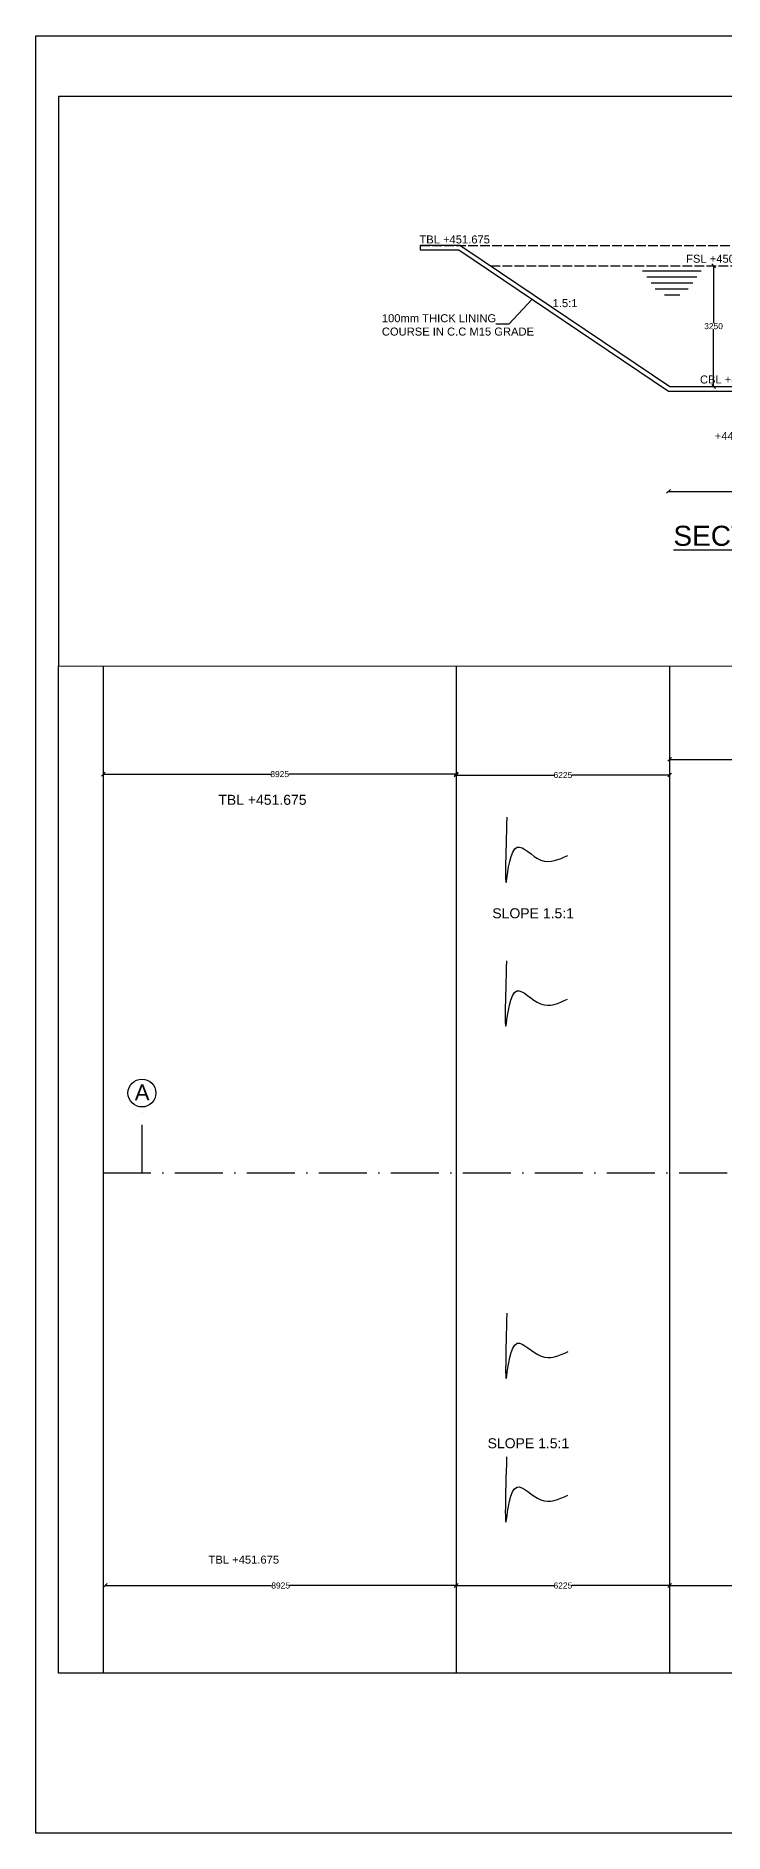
# Model space of a CAD drawing. Header units: millimetres. Extents: x 5124 to 3346086, y 2311 to 45968935.
# Drawn here: x 3264110 to 3281306, y 45924010 to 45968935 of the extents above; entities that cross this region are included whole.
import ezdxf

# ---------------------------------------------------------------- set-up
doc = ezdxf.new("R2010")
doc.units = ezdxf.units.MM
doc.header["$MEASUREMENT"] = 0
doc.linetypes.add('ACAD_ISO02W100', pattern=[15, 12, -3])
doc.linetypes.add('ACAD_ISO10W100', pattern=[18, 12, -3, 0, -3])
for name, color, linetype in [('DIMENSION', 7, 'Continuous'), ('DRAWING', 7, 'Continuous'), ('TEXT', 7, 'Continuous')]:
    doc.layers.add(name, color=color, linetype=linetype)
doc.styles.get("Standard").update_dxf_attribs({"font": 'arial.ttf', "height": 150})
doc.dimstyles.get("Standard").update_dxf_attribs({"dimtxt": 200, "dimasz": 110, "dimexe": 0.18, "dimexo": 0.0625, "dimgap": 0.09, "dimtad": 0, "dimtih": 1, "dimtoh": 1, "dimdec": 0, "dimzin": 0, "dimdsep": 46, "dimtxsty": 'Standard', "dimblk": 'OBLIQUE', "dimcen": 0.09, "dimse1": 1, "dimse2": 1, "dimadec": 0, "dimazin": 0, "dimtfac": 1, "dimtdec": 0, "dimtofl": 0, "dimtmove": 0, "dimatfit": 3, "dimfxl": 1, "dimtolj": 1, "dimtzin": 0, "dimarcsym": 0})

# ---------------------------------------------------------------- blocks, each defined once
blk = doc.blocks.new('_Oblique')
at = {"color": 0, "linetype": 'ByBlock', "lineweight": -2}
blk.add_line((-0.5, -0.5), (0.5, 0.5), dxfattribs=at)
blk = doc.blocks.new('*D34')
at = {"layer": 'Defpoints', "color": 0, "transparency": 16777216}
for p in [(3280818, 45963189), (3281044, 45963189), (3280477, 45960170)]:
    blk.add_point(p, dxfattribs=at)
at = {"layer": 'DIMENSION', "color": 0, "lineweight": -2, "transparency": 16777216}
for p, q in [((3281044, 45963189), (3281044, 45961756)), ((3281044, 45960170), (3281044, 45961603))]:
    blk.add_line(p, q, dxfattribs=at)
at = {"layer": 'DIMENSION', "color": 0, "lineweight": -2, "transparency": 16777216, "xscale": 95, "yscale": 95, "zscale": 95}
for p, rotation in [((3281044, 45963189), 90), ((3281044, 45960170), 270)]:
    blk.add_blockref('_Oblique', p, dxfattribs=dict(at, rotation=rotation))
at = {"layer": 'DIMENSION', "color": 0, "transparency": 16777216, "insert": (3281044, 45961679), "char_height": 150, "attachment_point": 5}
blk.add_mtext('\\A1;3250', dxfattribs=at)
blk = doc.blocks.new('*D75')
at = {"layer": 'Defpoints', "color": 0, "transparency": 16777216}
for p in [(3265792, 45950481), (3274611, 45950481), (3274611, 45950481)]:
    blk.add_point(p, dxfattribs=at)
at = {"layer": 'DIMENSION', "color": 0, "lineweight": -2, "transparency": 16777216}
for p, q in [((3265792, 45950481), (3269977, 45950481)), ((3274611, 45950481), (3270426, 45950481))]:
    blk.add_line(p, q, dxfattribs=at)
at = {"layer": 'DIMENSION', "color": 0, "lineweight": -2, "transparency": 16777216, "xscale": 95, "yscale": 95, "zscale": 95, "rotation": 180}
blk.add_blockref('_Oblique', (3265792, 45950481), dxfattribs=at)
at = {"layer": 'DIMENSION', "color": 0, "lineweight": -2, "transparency": 16777216, "xscale": 95, "yscale": 95, "zscale": 95}
blk.add_blockref('_Oblique', (3274611, 45950481), dxfattribs=at)
at = {"layer": 'DIMENSION', "color": 0, "transparency": 16777216, "insert": (3270201, 45950481), "char_height": 150, "attachment_point": 5}
blk.add_mtext('\\A1;8925', dxfattribs=at)
blk = doc.blocks.new('*D76')
at = {"layer": 'Defpoints', "color": 0, "transparency": 16777216}
for p in [(3274611, 45950748), (3279946, 45950748), (3279946, 45950458)]:
    blk.add_point(p, dxfattribs=at)
at = {"layer": 'DIMENSION', "color": 0, "lineweight": -2, "transparency": 16777216}
for p, q in [((3274611, 45950458), (3277054, 45950458)), ((3279946, 45950458), (3277504, 45950458))]:
    blk.add_line(p, q, dxfattribs=at)
at = {"layer": 'DIMENSION', "color": 0, "lineweight": -2, "transparency": 16777216, "xscale": 95, "yscale": 95, "zscale": 95, "rotation": 180}
blk.add_blockref('_Oblique', (3274611, 45950458), dxfattribs=at)
at = {"layer": 'DIMENSION', "color": 0, "lineweight": -2, "transparency": 16777216, "xscale": 95, "yscale": 95, "zscale": 95}
blk.add_blockref('_Oblique', (3279946, 45950458), dxfattribs=at)
at = {"layer": 'DIMENSION', "color": 0, "transparency": 16777216, "insert": (3277279, 45950458), "char_height": 150, "attachment_point": 5}
blk.add_mtext('\\A1;6225', dxfattribs=at)
blk = doc.blocks.new('*D77')
at = {"layer": 'Defpoints', "color": 0, "transparency": 16777216}
for p in [(3279946, 45950748), (3290283, 45950849), (3290283, 45950748)]:
    blk.add_point(p, dxfattribs=at)
at = {"layer": 'DIMENSION', "color": 0, "lineweight": -2, "transparency": 16777216}
for p, q in [((3279946, 45950849), (3283266, 45950849)), ((3290283, 45950849), (3286962, 45950849))]:
    blk.add_line(p, q, dxfattribs=at)
at = {"layer": 'DIMENSION', "color": 0, "lineweight": -2, "transparency": 16777216, "xscale": 95, "yscale": 95, "zscale": 95, "rotation": 180}
blk.add_blockref('_Oblique', (3279946, 45950849), dxfattribs=at)
at = {"layer": 'DIMENSION', "color": 0, "lineweight": -2, "transparency": 16777216, "xscale": 95, "yscale": 95, "zscale": 95}
blk.add_blockref('_Oblique', (3290283, 45950849), dxfattribs=at)
at = {"layer": 'DIMENSION', "color": 0, "transparency": 16777216, "insert": (3285114, 45950849), "char_height": 150, "attachment_point": 5}
blk.add_mtext('\\A1;11600  (NORMAL CANAL BED WIDTH)', dxfattribs=at)
blk = doc.blocks.new('*D114')
at = {"layer": 'Defpoints', "color": 0, "transparency": 16777216}
for p in [(3279919, 45960058), (3290584, 45958931), (3290584, 45957550)]:
    blk.add_point(p, dxfattribs=at)
at = {"layer": 'DIMENSION', "color": 0, "lineweight": -2, "transparency": 16777216}
for p, q in [((3279919, 45957550), (3284977, 45957550)), ((3290584, 45957550), (3285527, 45957550))]:
    blk.add_line(p, q, dxfattribs=at)
at = {"layer": 'DIMENSION', "color": 0, "lineweight": -2, "transparency": 16777216, "xscale": 95, "yscale": 95, "zscale": 95, "rotation": 180}
blk.add_blockref('_Oblique', (3279919, 45957550), dxfattribs=at)
at = {"layer": 'DIMENSION', "color": 0, "lineweight": -2, "transparency": 16777216, "xscale": 95, "yscale": 95, "zscale": 95}
blk.add_blockref('_Oblique', (3290584, 45957550), dxfattribs=at)
at = {"layer": 'DIMENSION', "color": 0, "transparency": 16777216, "insert": (3285252, 45957550), "char_height": 150, "attachment_point": 5}
blk.add_mtext('\\A1;11600', dxfattribs=at)
blk = doc.blocks.new('*D115')
at = {"layer": 'Defpoints', "color": 0, "transparency": 16777216}
for p in [(3265839, 45930245), (3274611, 45930197), (3274611, 45930197)]:
    blk.add_point(p, dxfattribs=at)
at = {"layer": 'DIMENSION', "color": 0, "lineweight": -2, "transparency": 16777216}
for p, q in [((3265839, 45930197), (3270000, 45930197)), ((3274611, 45930197), (3270450, 45930197))]:
    blk.add_line(p, q, dxfattribs=at)
at = {"layer": 'DIMENSION', "color": 0, "lineweight": -2, "transparency": 16777216, "xscale": 95, "yscale": 95, "zscale": 95, "rotation": 180}
blk.add_blockref('_Oblique', (3265839, 45930197), dxfattribs=at)
at = {"layer": 'DIMENSION', "color": 0, "lineweight": -2, "transparency": 16777216, "xscale": 95, "yscale": 95, "zscale": 95}
blk.add_blockref('_Oblique', (3274611, 45930197), dxfattribs=at)
at = {"layer": 'DIMENSION', "color": 0, "transparency": 16777216, "insert": (3270225, 45930197), "char_height": 150, "attachment_point": 5}
blk.add_mtext('\\A1;8925', dxfattribs=at)
blk = doc.blocks.new('*D116')
at = {"layer": 'Defpoints', "color": 0, "transparency": 16777216}
for p in [(3274611, 45930415), (3279946, 45930513), (3279946, 45930197)]:
    blk.add_point(p, dxfattribs=at)
at = {"layer": 'DIMENSION', "color": 0, "lineweight": -2, "transparency": 16777216}
for p, q in [((3274611, 45930197), (3277054, 45930197)), ((3279946, 45930197), (3277504, 45930197))]:
    blk.add_line(p, q, dxfattribs=at)
at = {"layer": 'DIMENSION', "color": 0, "lineweight": -2, "transparency": 16777216, "xscale": 95, "yscale": 95, "zscale": 95, "rotation": 180}
blk.add_blockref('_Oblique', (3274611, 45930197), dxfattribs=at)
at = {"layer": 'DIMENSION', "color": 0, "lineweight": -2, "transparency": 16777216, "xscale": 95, "yscale": 95, "zscale": 95}
blk.add_blockref('_Oblique', (3279946, 45930197), dxfattribs=at)
at = {"layer": 'DIMENSION', "color": 0, "transparency": 16777216, "insert": (3277279, 45930197), "char_height": 150, "attachment_point": 5}
blk.add_mtext('\\A1;6225', dxfattribs=at)
blk = doc.blocks.new('*D117')
at = {"layer": 'Defpoints', "color": 0, "transparency": 16777216}
for p in [(3279946, 45930513), (3290283, 45930513), (3290283, 45930197)]:
    blk.add_point(p, dxfattribs=at)
at = {"layer": 'DIMENSION', "color": 0, "lineweight": -2, "transparency": 16777216}
for p, q in [((3279946, 45930197), (3283267, 45930197)), ((3290283, 45930197), (3286963, 45930197))]:
    blk.add_line(p, q, dxfattribs=at)
at = {"layer": 'DIMENSION', "color": 0, "lineweight": -2, "transparency": 16777216, "xscale": 95, "yscale": 95, "zscale": 95, "rotation": 180}
blk.add_blockref('_Oblique', (3279946, 45930197), dxfattribs=at)
at = {"layer": 'DIMENSION', "color": 0, "lineweight": -2, "transparency": 16777216, "xscale": 95, "yscale": 95, "zscale": 95}
blk.add_blockref('_Oblique', (3290283, 45930197), dxfattribs=at)
at = {"layer": 'DIMENSION', "color": 0, "transparency": 16777216, "insert": (3285115, 45930197), "char_height": 150, "attachment_point": 5}
blk.add_mtext('\\A1;11600  (NORMAL CANAL BED WIDTH)', dxfattribs=at)

msp = doc.modelspace()

# ---------------------------------------------------------------- linework, layer by layer
at = {"layer": 'DIMENSION'}
msp.add_lwpolyline([(3312823.9, 45953181.5), (3312823.9, 45967422.7), (3264670.7, 45967422.7), (3264670.7, 45953189.9)], dxfattribs=at)
msp.add_circle((3266757.2, 45942508.6), 347.7, dxfattribs=at)
at = {"layer": 'DRAWING'}
msp.add_lwpolyline([(3264109.7, 45968935), (3345870.9, 45968935), (3345870.9, 45924009.6), (3264109.7, 45924009.6)], close=True, dxfattribs=at)
for points in [[(3274676.2, 45963587.4), (3279919.2, 45960057.6), (3282616.7, 45960057.6), (3283456, 45959745.4), (3290470.8, 45959745.4), (3299347.8, 45964206.1), (3299873.4, 45964206.1), (3300299.4, 45963986.9), (3302300.9, 45963986.9)], [(3274877.6, 45963587.4), (3279953.5, 45960170), (3282637, 45960170), (3283476.2, 45959857.9), (3290444.1, 45959857.9), (3299321.1, 45964318.6), (3299900.6, 45964318.6), (3300326.6, 45964099.4), (3302300.9, 45964099.4)], [(3273710.9, 45963699.8), (3273710.9, 45963587.4)], [(3274710.5, 45963699.8), (3273710.9, 45963699.8)], [(3273710.9, 45963587.4), (3274676.2, 45963587.4)], [(3274710.5, 45963699.8), (3274710.5, 45963699.8), (3274877.6, 45963587.4)], [(3279264.7, 45963063), (3280731.9, 45963063)], [(3279378, 45962914.5), (3280624, 45962914.5)], [(3279487.8, 45962764.9), (3280522.2, 45962764.9)], [(3279585.6, 45962611.4), (3280406.4, 45962611.4)], [(3279816.5, 45962467.2), (3280202.5, 45962467.2)], [(3290282.7, 45953181.5), (3312823.9, 45953181.5), (3312823.9, 45928005), (3264670.7, 45928005), (3264670.7, 45953189.9), (3290282.7, 45953181.5)], [(3265791.9, 45953189.5), (3265791.9, 45928005)], [(3274611, 45953186.6), (3274611, 45928004.8)], [(3279946.4, 45953184.9), (3279946.4, 45928005)]]:
    msp.add_lwpolyline(points, dxfattribs=at)
at = {"layer": 'DRAWING', "linetype": 'ACAD_ISO02W100', "ltscale": 20}
for points in [[(3273710.9, 45963699.6), (3295570, 45963696.9)], [(3275468.3, 45963189.6), (3294807.7, 45963187)]]:
    msp.add_lwpolyline(points, dxfattribs=at)
at = {"layer": 'DRAWING', "linetype": 'ACAD_ISO10W100', "ltscale": 100}
for points in [[(3265779.2, 45940515), (3311922.8, 45940515), (3311922.8, 45942128.8)], [(3266762.6, 45940515), (3266762.6, 45942160.4)]]:
    msp.add_lwpolyline(points, dxfattribs=at)
at = {"layer": 'DRAWING'}
for points in [[(3275875.2, 45949406.5), (3275875.2, 45947843.6), (3276137, 45948654.3), (3276729.1, 45948332.1), (3277404.4, 45948450.4)], [(3275867.5, 45945813.8), (3275867.5, 45944250.8), (3276129.4, 45945061.5), (3276721.5, 45944739.4), (3277396.8, 45944857.7)], [(3275877.6, 45937005), (3275877.6, 45935442), (3276139.4, 45936252.7), (3276731.6, 45935930.6), (3277406.8, 45936048.9)]]:
    msp.add_spline(points, degree=3, dxfattribs=at)
at = {"layer": 'TEXT'}
msp.add_spline([(3275869.9, 45933412.2), (3275869.9, 45931849.3), (3276131.8, 45932660), (3276723.9, 45932337.8), (3277399.2, 45932456.1)], degree=3, dxfattribs=at)

# ---------------------------------------------------------------- texts
at = {"layer": 'TEXT', "color": 7}
msp.add_text('%%USECTIONAL ELEVATION AT A-A', height=501.297, dxfattribs=at).set_placement((3280040, 45956188.9))
at = {"layer": 'TEXT', "attachment_point": 1}
for s, insert, char_height, width in [('TBL +451.675', (3273692.3, 45963947.5), 200, 1904.27), ('FSL +450.775', (3280357.9, 45963465), 200, 1904.27), ('1.5:1', (3277021.1, 45962355.2), 200, 572.123), ('100mm THICK LINING COURSE IN C.C M15 GRADE', (3272753.9, 45961978.1), 200, 3937.409), ('CBL +447.525', (3280703.9, 45960446.8), 200, 1904.27), (' +446.900', (3280996.6, 45959035.7), 200, 1904.27), ('TBL +451.675', (3268668.3, 45949964.4), 250, 2756.689), ('SLOPE 1.5:1', (3275515.2, 45947127.7), 250, 2756.689), ('A', (3266577.6, 45942723.3), 400, 377.806), ('SLOPE 1.5:1', (3275397.6, 45933879.3), 250, 2756.689), ('TBL +451.675', (3268423.3, 45930944.7), 200, 1904.27)]:
    msp.add_mtext(s, dxfattribs=dict(at, insert=insert, char_height=char_height, width=width))

# ---------------------------------------------------------------- dimensions: what is measured, and where the dimension line sits
at = {"layer": 'DIMENSION'}
dim = msp.add_linear_dim(base=(3281044, 45963188.9), p1=(3280476.9, 45960170), p2=(3280818.3, 45963188.9), angle=90, text='3250', dimstyle='Standard', override={"dimtxt": 300, "dimasz": 95, "dimarcsym": 1}, dxfattribs=at)
dim.commit()
dim.dimension.update_dxf_attribs({"geometry": '*D34', "text_midpoint": (3281044, 45961679.5)})
for base, p1, p2, text, picture, middle in [((3290584.4, 45957549.9), (3279919.2, 45960057.6), (3290584.4, 45958931.2), '11600', '*D114', (3285251.8, 45957549.9)), ((3274611, 45950481), (3265791.9, 45950481), (3274611, 45950481), '8925', '*D75', (3270201.5, 45950481)), ((3279946.4, 45950458.3), (3274611, 45950747.9), (3279946.4, 45950747.9), '6225', '*D76', (3277278.7, 45950458.3)), ((3290282.7, 45930196.8), (3279946.4, 45930512.5), (3290282.7, 45930512.5), '11600  (NORMAL CANAL BED WIDTH)', '*D117', (3285114.6, 45930196.8)), ((3279946.4, 45930196.8), (3274611, 45930414.7), (3279946.4, 45930512.5), '6225', '*D116', (3277278.7, 45930196.8)), ((3274611, 45930196.8), (3265839.4, 45930245.4), (3274611, 45930196.8), '8925', '*D115', (3270225.2, 45930196.8))]:
    dim = msp.add_linear_dim(base=base, p1=p1, p2=p2, text=text, dimstyle='Standard', override={"dimtxt": 150, "dimasz": 95, "dimarcsym": 1}, dxfattribs=at)
    dim.commit()
    dim.dimension.update_dxf_attribs({"geometry": picture, "text_midpoint": middle})
dim = msp.add_linear_dim(base=(3290282.7, 45950848.8), p1=(3279946.4, 45950748.2), p2=(3290282.7, 45950748.2), text='11600  (NORMAL CANAL BED WIDTH)', dimstyle='Standard', override={"dimtxt": 150, "dimasz": 95, "dimarcsym": 1}, dxfattribs=at)
dim.commit()
dim.dimension.update_dxf_attribs({"geometry": '*D77', "text_midpoint": (3285114.4, 45950848.8), "dimtype": 160})

# ---------------------------------------------------------------- leaders
at = {"layer": 'TEXT'}
msp.add_leader([(3276507.7, 45962354.3), (3275928.1, 45961732), (3275600.8, 45961732)], dimstyle='Standard', override={"dimtxt": 150, "dimasz": 95, "dimgap": 0.09, "dimtad": 0, "dimarcsym": 1}, dxfattribs=at)

doc.saveas('drawing.dxf')
